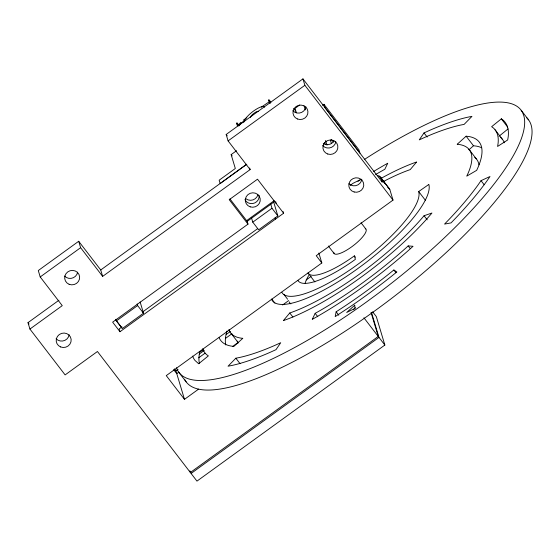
<?xml version="1.0" encoding="UTF-8"?>
<svg xmlns="http://www.w3.org/2000/svg" width="560" height="560" viewBox="0 0 560 560"><rect width="100%" height="100%" fill="white"/><g stroke="black" fill="none" stroke-linecap="round" stroke-linejoin="round"><path stroke-width="0.84" d="M336.147 311.794L335.195 316.617L349.678 307.055A195.517 53.102 -37.5 0 0 390.691 276.906L396.858 271.95L393.855 269.983L388.08 274.624A182.987 49.7 -37.5 0 1 341.936 308.035L336.147 311.794L338.765 315.21M315.168 313.327L312.263 319.347L312.837 319.032A162.932 44.254 -37.5 0 0 407.141 251.587L413.049 246.302L408.184 245.917L406.378 247.569A150.395 40.845 -37.5 0 1 319.606 310.828L315.168 313.327L317.793 316.75M424.011 132.923L419.265 139.874L424.389 137.536A182.987 49.7 -37.5 0 1 460.383 125.118L464.135 124.383L471.954 116.375L467.943 117.159A195.517 53.102 -37.5 0 0 429.485 130.431L424.011 132.923L427.161 137.025M481.033 180.656L478.247 184.667A182.987 49.7 -37.5 0 1 448.98 219.506L444.556 224.077L451.031 222.901L455.763 218.008A195.517 53.102 -37.5 0 0 487.032 180.789L490.007 176.505L481.033 180.656L484.183 184.758M289.779 312.977L283.367 320.607A130.347 35.399 -37.5 0 0 431.942 213.017L424.06 215.74A117.81 31.997 -37.5 0 1 289.779 312.977L292.922 317.079M235.858 358.204L228.039 366.212L232.057 365.428A195.517 53.102 -37.5 0 0 270.515 352.156L275.989 349.664L280.728 342.72L275.611 345.051A182.987 49.7 -37.5 0 1 239.617 357.469L235.858 358.204L240.058 363.671M238.658 124.516L240.863 122.353M466.123 136.192L457.177 144.291L458.031 144.347A150.395 40.845 -37.5 0 1 468.006 173.446L466.739 176.148L476.672 170.338A162.932 44.254 -37.5 0 0 469 136.549L466.123 136.192L473.473 145.754L476.35 146.118A162.932 44.254 -37.5 0 1 481.67 147.77M468.993 149.807L473.473 145.754M353.738 309.365L355.6 307.692M501.34 118.846L491.638 126.693L493.283 127.89A182.987 49.7 -37.5 0 1 498.043 143.738L497.574 146.454L507.682 139.958L508.179 137.053A195.517 53.102 -37.5 0 0 503.097 120.12L501.34 118.846L507.64 127.043M498.988 136.262L508.039 128.933M237.013 122.983L237.643 125.069L237.237 125.356L236.614 123.277L237.013 122.983L238.973 125.538M270.893 102.417L268.933 99.869L268.534 100.163L270.137 103.516M243.292 120.19L246.75 117.684M261.296 107.149L270.158 101.136M269.157 102.242L269.563 101.948L268.933 99.869M249.655 167.986L250.131 169.589L102.655 276.388L100.73 269.976L78.694 241.276L38.29 270.536L40.208 276.948L62.251 305.648L29.925 329.056L65.121 374.906L97.447 351.498L190.358 472.507L378.245 336.448L371.035 312.431M250.131 169.589L228.095 140.889L226.17 134.477L302.946 78.883L382.277 182.21C381.612 179.466 380.891 175.833 377.419 175.546M40.208 276.948L80.619 247.688L78.694 241.276M228.095 140.889L304.864 85.295L302.946 78.883M246.323 164.584L220.157 183.533L219.156 180.201L235.319 168.497L231.154 154.616L236.544 150.717M299.712 104.972L295.001 108.388L296.31 112.763M322.581 105.308L323.974 104.3L358.939 149.842L359.94 153.167L324.968 107.632L323.974 104.3M29.925 329.056L28 322.644L58.919 300.258M100.73 269.976L246.799 164.199M229.957 198.94L246.61 220.633L274.19 200.662M283.15 211.617L283.633 213.22L119.987 331.723L112.644 322.154L248.003 224.133L247.177 221.389L274.75 201.418M140.119 301.938L143.5 313.208L122.283 328.573L116.41 320.915L137.62 305.557L137.137 303.947M273.644 201.929L277.844 215.922L258.65 229.817L252.777 222.166L271.971 208.264L270.732 204.148M121.982 326.9L119.154 328.944L119.987 331.723M142.492 312.046L257.747 228.585M350.287 185.311L353.087 183.281L360.675 179.508M380.24 176.855L389.795 189.378L393.015 200.102L316.246 255.696L321.825 262.969L166.264 375.62L184.485 399.343L198.625 389.109M281.827 292.299A85.225 23.149 -37.5 0 0 304.178 293.895L307.202 292.88A85.225 23.149 -37.5 0 0 383.257 243.663A85.225 23.149 -37.5 0 0 418.691 191.555L428.848 184.436A97.762 26.551 -37.5 0 1 388.955 243.278A97.762 26.551 -37.5 0 1 302.841 299.761L299.579 300.93A97.762 26.551 -37.5 0 1 271.656 299.509M184.485 399.343L175.945 370.895L178.066 369.362M199.283 353.997L204.232 350.413M226.149 334.537L230.391 331.464M178.899 372.134L176.778 373.674L173.656 369.6M198.702 357.798L205.065 353.192M225.568 338.338L231.931 333.732M306.18 279.965L311.129 276.381M282.604 304.99L288.652 300.601M355.418 257.229L354.368 255.857L352.884 256.928A52.64 14.294 -37.5 0 1 324.856 272.685L322.518 273.518A52.64 14.294 -37.5 0 1 307.979 272.958L314.888 281.946M372.631 311.801L376.32 316.603L384.853 345.058L196.966 481.117L191.093 473.459L378.98 337.407L371.525 312.557M203.273 349.881L199.661 352.198L199.164 355.103A195.517 53.102 -37.5 0 0 199.395 363.517M387.842 187.516L389.06 188.335M238.21 125.629L237.657 125.16L237.958 125.874M270.683 102.389L270.011 101.745L270.424 102.704M270.277 102.676L269.605 102.039L269.78 102.592M238.952 125.727L238.056 124.866L238.364 125.587M521.192 110.292L528.535 119.854M495.082 129.787L502.425 139.356M468.944 149.275L476.287 158.837M418.691 191.555L425.509 200.438M424.06 215.74L427.21 219.835M380.982 177.898L389.795 189.378M379.029 176.036L380.583 178.066M381.619 179.41L384.734 183.463M304.864 85.295L393.015 200.102M331.415 139.44L333.452 142.1M408.184 245.917L410.284 248.654M324.31 142.597L325.864 144.627M293.755 108.458L295.834 111.16M361.053 222.768L365.827 228.991M393.855 269.983L395.955 272.72M236.614 123.277L238.567 125.825M328.335 246.001L334.173 253.603M226.17 134.477L227.22 135.842M283.633 213.22L257.509 179.2L229.229 199.682L248.003 224.133M363.916 317.793L378.245 336.448M378.98 337.407L384.853 345.058M231.154 154.616L232.134 155.89M271.971 208.264L277.844 215.922M283.934 294.455L287.609 299.236M271.747 299.026L274.897 303.128M231.056 333.319L238.399 342.888A150.395 40.845 -37.5 0 1 237.181 341.131M137.62 305.557L143.5 313.208M178.808 372.302L186.151 381.871M174.384 368.858L175.945 370.895M80.619 247.688L102.655 276.388M115.563 319.613L121.898 327.866M28 322.644L29.05 324.016M246.61 220.633L247.177 221.389M176.519 367.731L177.226 369.649A215.572 58.548 -37.5 0 0 366.562 301.938L375.641 295.295A215.572 58.548 -37.5 0 0 523.873 115.941L522.767 112.938A215.572 58.548 -37.5 0 0 364.343 159.502M330.358 140.049L331.338 143.318M325.57 140.483L326.956 145.11M354.368 255.857L355.411 259.336A65.17 17.703 -37.5 0 1 317.989 280.483L315.413 281.372A65.17 17.703 -37.5 0 1 297.913 280.392M304.059 105.798L305.284 109.879M318.843 253.029L321.825 262.969M275.667 201.593L276.283 203.651M275.135 217.686L275.548 219.072M251.328 217.336L252.777 222.166M190.596 471.807L191.093 473.459M189.861 470.848L190.358 472.507M115.927 319.305L116.41 320.915M232.75 346.591A8.526 2.317 -37.5 0 1 238.56 342.384M305.935 106.855A7.518 7.196 -16.7 0 1 292.88 110.768M361.809 179.221A7.518 7.196 -16.7 0 1 348.95 183.729M69.167 334.824A7.518 7.196 -16.7 0 1 56.105 338.737M77.644 272.167A7.518 7.196 -16.7 0 1 64.589 276.087M259.119 195.496A7.497 7.182 -16.7 0 1 244.923 199.647M335.846 141.785A7.504 7.189 -16.7 0 1 322.686 145.551M257.943 194.663A7.497 7.182 -16.7 0 1 245.987 198.807M334.005 140.84A7.504 7.189 -16.7 0 1 323.281 143.577M526.491 117.565A215.572 58.548 -37.5 0 1 391.993 298.074A215.572 58.548 -37.5 0 1 184.576 379.218M192.64 356.104A195.517 53.102 -37.5 0 0 194.978 360.437L198.653 363.748L208.355 355.894L206.71 354.704A182.987 49.7 -37.5 0 1 202.727 348.747M219.163 337.736A162.932 44.254 -37.5 0 0 230.993 346.038L233.87 346.402L242.823 338.303L241.969 338.247A150.395 40.845 -37.5 0 1 228.935 329.56M357.945 181.363A162.932 44.254 -37.5 0 1 360.01 180.012M373.716 171.402A162.932 44.254 -37.5 0 1 387.163 163.562L387.737 163.247L384.832 169.26L380.387 171.759A150.395 40.845 -37.5 0 0 375.557 174.58M381.332 178.213A130.347 35.399 -37.5 0 1 416.626 161.987L410.221 169.61A117.81 31.997 -37.5 0 0 383.054 181.72M365.239 228.578A20.055 5.446 -37.5 0 1 360.066 239.708A20.055 5.446 -37.5 0 1 340.977 253.036L339.36 253.624A20.055 5.446 -37.5 0 1 333.753 252.21M305.123 283.22A65.17 17.703 -37.5 0 1 308.707 275.506M290.871 303.898A85.225 23.149 -37.5 0 1 289.17 301.868M474.74 157.332A150.395 40.845 -37.5 0 1 478.968 164.843M225.764 344.96A162.932 44.254 -37.5 0 1 227.01 331.002M500.633 137.452A182.987 49.7 -37.5 0 1 504.378 142.772M250.516 117.453A5.012 1.365 -37.5 0 1 253.617 113.533A5.012 1.365 -37.5 0 1 258.349 111.342M244.454 121.842A12.53 3.402 -37.5 0 1 246.673 117.243L248.605 115.178A12.53 3.402 -37.5 0 1 264.656 107.212M239.225 125.748A6.265 1.701 -37.5 0 1 244.16 120.841M243.138 122.192A6.265 1.701 -37.5 0 1 244.454 121.226M354.746 305.221L346.689 312.466L354.879 308.49L354.746 305.221M60.641 346.948A7.518 7.196 -16.7 0 0 71.141 339.346A7.518 7.196 -16.7 0 0 59.276 334.537A7.518 7.196 -16.7 0 0 60.641 346.948M69.125 284.298A7.518 7.196 -16.7 0 0 79.618 276.696A7.518 7.196 -16.7 0 0 67.76 271.887A7.518 7.196 -16.7 0 0 69.125 284.298M297.416 118.979A7.518 7.196 -16.7 0 0 307.909 111.377A7.518 7.196 -16.7 0 0 296.051 106.568A7.518 7.196 -16.7 0 0 297.416 118.979M354.186 192.003A7.518 7.196 -16.7 0 0 363.566 183.134A7.518 7.196 -16.7 0 0 351.106 179.921A7.518 7.196 -16.7 0 0 354.186 192.003M250.25 206.871A7.518 7.196 -16.7 0 0 260.162 198.569A7.518 7.196 -16.7 0 0 247.954 194.614A7.518 7.196 -16.7 0 0 250.25 206.871M327.768 154.028A7.518 7.196 -16.7 0 0 337.785 145.838A7.518 7.196 -16.7 0 0 325.626 141.736A7.518 7.196 -16.7 0 0 327.768 154.028"/></g></svg>
